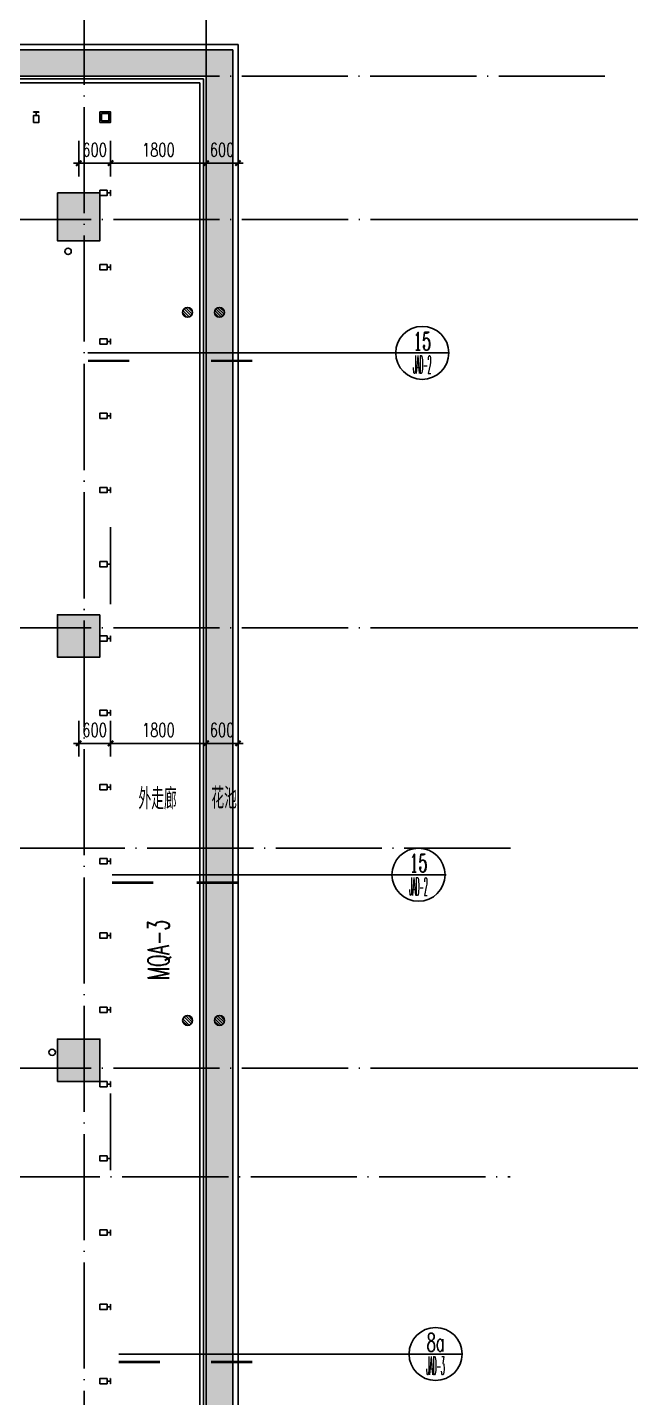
# Model space of a CAD drawing. Extents: x 1980812 to 2578970, y -669191 to 284498.
# Drawn here: x 2042201 to 2053560, y 104177 to 130009 of the extents above; entities that cross this region are included whole.
import ezdxf
from ezdxf.enums import TextEntityAlignment as Align

# ---------------------------------------------------------------- set-up
doc = ezdxf.new("R2010")
doc.units = 0
doc.header["$LTSCALE"] = 1000
doc.header["$MEASUREMENT"] = 0
doc.linetypes.add('DOTE', pattern=[2.42, 2, -0.2, 0.02, -0.2])
for name, color, linetype in [('A-FLOR-LAND', 74, 'Continuous'), ('AXIS', 3, 'Continuous'), ('COLU', 6, 'Continuous'), ('COLU_HATCH', 251, 'Continuous'), ('CURTWALL', 2, 'Continuous'), ('dote', 1, 'DOTE'), ('EQUIP_地漏', 255, 'Continuous'), ('VPIPE-雨水', 140, 'Continuous'), ('WALL', 4, 'Continuous'), ('WINDOW', 2, 'Continuous'), ('幕墙编号', 14, 'Continuous'), ('房间名称', 7, 'Continuous'), ('栏杆', 143, 'Continuous'), ('看线', 66, 'Continuous'), ('空线', 3, 'Continuous'), ('窗户分隔', 133, 'Continuous'), ('节点', 3, 'Continuous'), ('详细标注', 231, 'Continuous')]:
    doc.layers.add(name, color=color, linetype=linetype)
doc.styles.add('_TCH_DIM_T3', font='SIMPLEX', dxfattribs={"width": 0.705882, "bigfont": 'GBCBIG'})
doc.styles.add('COMP', font='COMPLEX.shx', dxfattribs={"bigfont": 'hztxt'})
doc.styles.add('HZTXTW', font='txtw.shx', dxfattribs={"width": 0.6, "bigfont": 'hztxtw.shx'})
doc.dimstyles.new('_TCH_ARCH&&100', dxfattribs={"dimtxt": 255, "dimasz": 100, "dimexe": 250, "dimexo": 300, "dimgap": 122.5, "dimtad": 1, "dimdec": 0, "dimzin": 0, "dimdsep": 46, "dimtxsty": '_TCH_DIM_T3', "dimblk": 'ARCHTICK', "dimcen": 0.09, "dimclrt": 7, "dimazin": 2, "dimtfac": 1, "dimtdec": 0, "dimtix": 1, "dimtmove": 2, "dimatfit": 3, "dimfxl": 1, "dimtolj": 1, "dimtzin": 0, "dimarcsym": 0})

# ---------------------------------------------------------------- blocks, each defined once
blk = doc.blocks.new('_ArchTick')
at = {"color": 0, "linetype": 'ByBlock', "const_width": 0.4}
blk.add_lwpolyline([(-0.5, -0.5), (0.5, 0.5)], dxfattribs=at)
blk = doc.blocks.new('*D1549')
at = {"layer": 'Defpoints', "color": 0, "transparency": 16777216}
for p in [(48900, -9153), (49500, -9153), (49500, -9876)]:
    blk.add_point(p, dxfattribs=at)
at = {"layer": '详细标注', "color": 0, "lineweight": -2, "transparency": 16777216}
for p, q in [((48900, -9453), (48900, -10126)), ((49500, -9453), (49500, -10126)), ((48900, -9876), (48800, -9876)), ((48900, -9876), (49500, -9876)), ((49500, -9876), (49600, -9876))]:
    blk.add_line(p, q, dxfattribs=at)
at = {"layer": '详细标注', "color": 0, "lineweight": -2, "transparency": 16777216, "xscale": 100, "yscale": 100, "zscale": 100}
blk.add_blockref('_ArchTick', (48900, -9876), dxfattribs=at)
at = {"layer": '详细标注', "color": 0, "lineweight": -2, "transparency": 16777216, "xscale": 100, "yscale": 100, "zscale": 100, "rotation": 180}
blk.add_blockref('_ArchTick', (49500, -9876), dxfattribs=at)
at = {"layer": '详细标注', "color": 7, "transparency": 16777216, "insert": (49200, -9626), "char_height": 255, "attachment_point": 5, "style": '_TCH_DIM_T3'}
blk.add_mtext('\\A1;600', dxfattribs=at)
blk = doc.blocks.new('*D1550')
at = {"layer": 'Defpoints', "color": 0, "transparency": 16777216}
for p in [(47100, -9153), (48900, -9153), (47100, -9876)]:
    blk.add_point(p, dxfattribs=at)
at = {"layer": '详细标注', "color": 0, "lineweight": -2, "transparency": 16777216}
for p, q in [((47100, -9453), (47100, -10126)), ((48900, -9453), (48900, -10126)), ((48900, -9876), (47100, -9876))]:
    blk.add_line(p, q, dxfattribs=at)
at = {"layer": '详细标注', "color": 0, "lineweight": -2, "transparency": 16777216, "xscale": 100, "yscale": 100, "zscale": 100}
for p, rotation in [((47100, -9876), 180.0000000109149), ((48900, -9876), 1.091486900861582e-08)]:
    blk.add_blockref('_ArchTick', p, dxfattribs=dict(at, rotation=rotation))
at = {"layer": '详细标注', "color": 7, "transparency": 16777216, "insert": (48000, -9626), "char_height": 255, "attachment_point": 5, "rotation": 0, "style": '_TCH_DIM_T3'}
blk.add_mtext('\\A1;1800', dxfattribs=at)
blk = doc.blocks.new('*D1551')
at = {"layer": 'Defpoints', "color": 0, "transparency": 16777216}
for p in [(46500, -9153), (47100, -9153), (46500, -9876)]:
    blk.add_point(p, dxfattribs=at)
at = {"layer": '详细标注', "color": 0, "lineweight": -2, "transparency": 16777216}
for p, q in [((46500, -9453), (46500, -10126)), ((47100, -9453), (47100, -10126)), ((46500, -9876), (46400, -9876)), ((47100, -9876), (46500, -9876)), ((47100, -9876), (47200, -9876))]:
    blk.add_line(p, q, dxfattribs=at)
at = {"layer": '详细标注', "color": 0, "lineweight": -2, "transparency": 16777216, "xscale": 100, "yscale": 100, "zscale": 100}
for p, rotation in [((46500, -9876), 8.28206261278119e-09), ((47100, -9876), 180.0000000082821)]:
    blk.add_blockref('_ArchTick', p, dxfattribs=dict(at, rotation=rotation))
at = {"layer": '详细标注', "color": 7, "transparency": 16777216, "insert": (46800, -9626), "char_height": 255, "attachment_point": 5, "rotation": 0, "style": '_TCH_DIM_T3'}
blk.add_mtext('\\A1;600', dxfattribs=at)
blk = doc.blocks.new('*D1552')
at = {"layer": 'Defpoints', "color": 0, "transparency": 16777216}
for p in [(48900, 1786), (49500, 1786), (49500, 1063)]:
    blk.add_point(p, dxfattribs=at)
at = {"layer": '详细标注', "color": 0, "lineweight": -2, "transparency": 16777216}
for p, q in [((48900, 1486), (48900, 813)), ((49500, 1486), (49500, 813)), ((48900, 1063), (48800, 1063)), ((48900, 1063), (49500, 1063)), ((49500, 1063), (49600, 1063))]:
    blk.add_line(p, q, dxfattribs=at)
at = {"layer": '详细标注', "color": 0, "lineweight": -2, "transparency": 16777216, "xscale": 100, "yscale": 100, "zscale": 100}
blk.add_blockref('_ArchTick', (48900, 1063), dxfattribs=at)
at = {"layer": '详细标注', "color": 0, "lineweight": -2, "transparency": 16777216, "xscale": 100, "yscale": 100, "zscale": 100, "rotation": 180}
blk.add_blockref('_ArchTick', (49500, 1063), dxfattribs=at)
at = {"layer": '详细标注', "color": 7, "transparency": 16777216, "insert": (49200, 1313), "char_height": 255, "attachment_point": 5, "style": '_TCH_DIM_T3'}
blk.add_mtext('\\A1;600', dxfattribs=at)
blk = doc.blocks.new('*D1553')
at = {"layer": 'Defpoints', "color": 0, "transparency": 16777216}
for p in [(47100, 1786), (48900, 1786), (47100, 1063)]:
    blk.add_point(p, dxfattribs=at)
at = {"layer": '详细标注', "color": 0, "lineweight": -2, "transparency": 16777216}
for p, q in [((47100, 1486), (47100, 813)), ((48900, 1486), (48900, 813)), ((48900, 1063), (47100, 1063))]:
    blk.add_line(p, q, dxfattribs=at)
at = {"layer": '详细标注', "color": 0, "lineweight": -2, "transparency": 16777216, "xscale": 100, "yscale": 100, "zscale": 100}
for p, rotation in [((47100, 1063), 180.0000000109149), ((48900, 1063), 1.091486900861582e-08)]:
    blk.add_blockref('_ArchTick', p, dxfattribs=dict(at, rotation=rotation))
at = {"layer": '详细标注', "color": 7, "transparency": 16777216, "insert": (48000, 1313), "char_height": 255, "attachment_point": 5, "rotation": 0, "style": '_TCH_DIM_T3'}
blk.add_mtext('\\A1;1800', dxfattribs=at)
blk = doc.blocks.new('*D1554')
at = {"layer": 'Defpoints', "color": 0, "transparency": 16777216}
for p in [(46500, 1786), (47100, 1786), (46500, 1063)]:
    blk.add_point(p, dxfattribs=at)
at = {"layer": '详细标注', "color": 0, "lineweight": -2, "transparency": 16777216}
for p, q in [((46500, 1486), (46500, 813)), ((47100, 1486), (47100, 813)), ((46500, 1063), (46400, 1063)), ((47100, 1063), (46500, 1063)), ((47100, 1063), (47200, 1063))]:
    blk.add_line(p, q, dxfattribs=at)
at = {"layer": '详细标注', "color": 0, "lineweight": -2, "transparency": 16777216, "xscale": 100, "yscale": 100, "zscale": 100}
for p, rotation in [((46500, 1063), 8.28206261278119e-09), ((47100, 1063), 180.0000000082821)]:
    blk.add_blockref('_ArchTick', p, dxfattribs=dict(at, rotation=rotation))
at = {"layer": '详细标注', "color": 7, "transparency": 16777216, "insert": (46800, 1313), "char_height": 255, "attachment_point": 5, "rotation": 0, "style": '_TCH_DIM_T3'}
blk.add_mtext('\\A1;600', dxfattribs=at)
blk = doc.blocks.new('_index')
blk.add_line((-0.5, 0), (0.5, 0))
blk.add_circle((0, 0), 0.5)
at = {"style": 'COMP'}
for tag, width, p, p2 in [('1', 2.333333, (-0.17, 0.05), (0.17, 0.05)), ('-', 1.166667, (-0.17, -0.39), (0.17, -0.39))]:
    blk.add_attdef(tag, text='', height=0.34, dxfattribs=dict(at, width=width)).set_placement(p, p2, align=Align.FIT)
blk = doc.blocks.new('11~17层墙柱')
at = {"layer": 'COLU_HATCH'}
h = blk.add_hatch(color=256, dxfattribs=at)
h.dxf.hatch_style = 1
h.paths.add_polyline_path([(46100, 23800), (46900, 23800), (46900, 22900), (46100, 22900)])
h = blk.add_hatch(color=256, dxfattribs=at)
h.dxf.hatch_style = 1
h.paths.add_polyline_path([(46900, 15850), (46900, 15050), (46100, 15050), (46100, 15850)])
h = blk.add_hatch(color=256, dxfattribs=at)
h.dxf.hatch_style = 1
h.paths.add_polyline_path([(46100, 7050), (46100, 7850), (46900, 7850), (46900, 7050)])
at = {"layer": 'COLU'}
for points in [[(46100, 23800), (46900, 23800), (46900, 22900), (46100, 22900)], [(46900, 15850), (46900, 15050), (46100, 15050), (46100, 15850)], [(46100, 7050), (46100, 7850), (46900, 7850), (46900, 7050)]]:
    blk.add_lwpolyline(points, close=True, dxfattribs=at)
blk = doc.blocks.new('$TwtSys$00000141')
for p, q in [((-94, 8), (-10, 92)), ((-94, 8), (-10, 92)), ((-87, -35), (35, 87)), ((-87, -35), (35, 87)), ((-66, -66), (66, 66)), ((-66, -66), (66, 66)), ((-32, -87), (88, 33)), ((-32, -87), (88, 33)), ((11, -92), (92, -11)), ((11, -92), (92, -11))]:
    blk.add_line(p, q)
blk.add_circle((0, 0), 94)
blk.add_circle((0, 0), 94)
blk = doc.blocks.new('A$C75D447CE')
at = {"layer": 'VPIPE-雨水', "linetype": 'Continuous'}
for centre in [(46300, -600), (46000, -15700)]:
    blk.add_circle(centre, 60, dxfattribs=at)
at = {"layer": 'EQUIP_地漏', "xscale": -1}
for p in [(48550, -1750), (49150, -1750), (48551, -15100), (49151, -15100)]:
    blk.add_blockref('$TwtSys$00000141', p, dxfattribs=at)
blk = doc.blocks.new('竖梃0903')
at = {"layer": '窗户分隔'}
blk.add_line((115028288, 22648046), (115028222, 22648046), dxfattribs=at)
for points in [[(115028222, 22648096), (115028225, 22648096), (115028225, 22647996), (115028222, 22647996)], [(115028288, 22648096), (115028422, 22648096), (115028422, 22647996), (115028288, 22647996)]]:
    blk.add_lwpolyline(points, close=True, dxfattribs=at)
blk = doc.blocks.new('A$C5CD355C1')
at = {"layer": 'A-FLOR-LAND'}
h = blk.add_hatch(dxfattribs=at)
h.set_pattern_fill('GRASS', color=256, scale=50)
h.set_pattern_definition([(90, (-3008715.91, 301493.59), (-99.7795475, 99.7795475), [26.458066, -173.101015]), (45, (-3008715.91, 301493.6), (-99.7796155, 99.7796155), [26.458066, -114.651615]), (135, (-3008715.91, 301493.6), (-99.7796155, -99.7796155), [26.458066, -114.651615])])
h.paths.add_polyline_path([(-2800, 2700), (48900, 2700), (48900, -26500), (-2800, -26500)], flags=16)
h.paths.add_polyline_path([(-3300, 3200), (49400, 3200), (49400, -27000), (-3300, -27000)])
at = {"layer": 'CURTWALL'}
for points in [[(46900, 2030), (47100, 2030), (47100, 1830), (46900, 1830)], [(46930, 2000), (47070, 2000), (47070, 1860), (46930, 1860)]]:
    blk.add_lwpolyline(points, close=True, dxfattribs=at)
at = {"layer": 'dote'}
blk.add_line((6180.3, -18050), (54624.7, -18050), dxfattribs=at)
at = {"layer": 'WALL'}
blk.add_lwpolyline([(49500, -23600), (49500, -11950)], dxfattribs=at)
at = {"layer": 'WINDOW'}
for p, q in [((47100, -5800), (47100, -7250)), ((47100, -16475), (47100, -17925))]:
    blk.add_line(p, q, dxfattribs=at)
at = {"layer": '栏杆'}
for p, q in [((-2800, 2700), (48900, 2700)), ((-2750, 2650), (48850, 2650)), ((48850, -26450), (48850, 2650)), ((48900, -26500), (48900, 2700)), ((-2680, 2580), (48780, 2580)), ((48780, -26380), (48780, 2580))]:
    blk.add_line(p, q, dxfattribs=at)
at = {"layer": '看线'}
for p, q in [((-3400, 3300), (49500, 3300)), ((-3300, 3200), (49400, 3200)), ((49400, -27000), (49400, 3200)), ((49500, -27100), (49500, 3300))]:
    blk.add_line(p, q, dxfattribs=at)
at = {"layer": '详细标注'}
for p1, p2, distance, picture, middle in [((47100, 1786.2), (46500, 1786.2), 723, '*D1554', (46800, 1313.2)), ((48900, 1786.2), (47100, 1786.2), 723, '*D1553', (48000, 1313.2)), ((48900, 1786.2), (49500, 1786.2), -723, '*D1552', (49200, 1313.2)), ((47100, -9153.3), (46500, -9153.3), 723, '*D1551', (46800, -9626.3)), ((48900, -9153.3), (47100, -9153.3), 723, '*D1550', (48000, -9626.3)), ((48900, -9153.3), (49500, -9153.3), -723, '*D1549', (49200, -9626.3))]:
    dim = blk.add_aligned_dim(p1=p1, p2=p2, distance=distance, dimstyle='_TCH_ARCH&&100', dxfattribs=at)
    dim.commit()
    dim.dimension.update_dxf_attribs({"geometry": picture, "text_midpoint": middle})

msp = doc.modelspace()

# ---------------------------------------------------------------- linework, layer by layer
at = {"layer": 'AXIS'}
for p, q in [((2050610.3, 126387.2), (2054559.1, 126387.2)), ((2050610.3, 118687.2), (2054559.1, 118687.2)), ((2050610.3, 110387.2), (2054559.1, 110387.2))]:
    msp.add_line(p, q, dxfattribs=at)
at = {"layer": 'dote'}
for p, q in [((2043266.5, 135764.4), (2043266.5, 93663.5)), ((2045566.5, 135764.4), (2045566.5, 93663.5)), ((2053077.2, 129087.2), (1988210.3, 129087.2)), ((2053079.9, 126387.2), (1988213, 126387.2)), ((2053079.9, 118687.2), (1988213, 118687.2)), ((2051298, 114537.2), (2033875.2, 114537.2)), ((2053079.9, 110387.2), (1988213, 110387.2))]:
    msp.add_line(p, q, dxfattribs=at)
at = {"layer": '节点'}
for p, q in [((2043339.2, 123873), (2050145.2, 123873)), ((2043795.8, 114034.4), (2050083.9, 114034.4)), ((2047295, 114034.4), (2049663.5, 114034.4)), ((2043920.6, 104998.5), (2050388.5, 104998.5))]:
    msp.add_line(p, q, dxfattribs=at)
at = {"layer": '节点', "ltscale": 0.5, "const_width": 50}
for points in [[(2043339.2, 123723), (2044117.2, 123723)], [(2045656.6, 123723), (2046434.6, 123723)], [(2043795.8, 113884.4), (2044573.8, 113884.4)], [(2045389.7, 113884.4), (2046167.7, 113884.4)], [(2043920.6, 104848.5), (2044698.6, 104848.5)], [(2045656.6, 104848.5), (2046434.6, 104848.5)]]:
    msp.add_lwpolyline(points, dxfattribs=at)

# ---------------------------------------------------------------- block references
at = {"layer": 'COLU'}
msp.add_blockref('11~17层墙柱', (1996666.5, 103087.2), dxfattribs=at)
at = {"layer": 'EQUIP_地漏'}
msp.add_blockref('A$C75D447CE', (1996666.5, 126387.2), dxfattribs=at)
at = {"layer": 'WINDOW', "rotation": 270}
msp.add_blockref('竖梃0903', (-20605679.3, 115156639), dxfattribs=at)
at = {"layer": 'WINDOW', "xscale": -1}
for p in [(117071988.3, -22521158.5), (117071988.3, -22522558.5), (117071988.3, -22523958.5), (117071988.3, -22525358.5), (117071988.3, -22526758.5), (117071988.3, -22528158.5), (117071988.3, -22529558.5), (117071988.3, -22530958.5), (117071988.3, -22532358.5), (117071988.3, -22533758.5), (117071988.3, -22535158.5), (117071988.3, -22536558.5), (117071988.3, -22537958.5), (117071988.3, -22539358.5), (117071988.3, -22540758.5), (117071988.3, -22542158.5), (117071988.3, -22543558.5)]:
    msp.add_blockref('竖梃0903', p, dxfattribs=at)
at = {"layer": '空线'}
msp.add_blockref('A$C5CD355C1', (1996666.5, 126387.2), dxfattribs=at)
at = {"layer": '节点', "ltscale": 0.5}
ref = msp.add_blockref('_index', (2049637.1, 123873), dxfattribs=dict(at, xscale=1000.000000050349, yscale=1000.000000050349, zscale=1000.000000050349))
ref.add_attrib('1', '15', dxfattribs={"layer": '0', "height": 340, "rotation": 360, "style": 'COMP', "width": 0.724138}).set_placement((2049467.1, 123923), (2049807.1, 123923), align=Align.FIT)
ref.add_attrib('-', 'JAD-2', dxfattribs={"layer": '0', "height": 340, "style": 'COMP', "width": 0.214286}).set_placement((2049467.1, 123483), (2049807.1, 123483), align=Align.FIT)
ref = msp.add_blockref('_index', (2049566.5, 114034.4), dxfattribs=dict(at, xscale=1000.000000050349, yscale=1000.000000050349, zscale=1000.000000050349))
ref.add_attrib('1', '15', dxfattribs={"layer": '0', "height": 340, "rotation": 360, "style": 'COMP', "width": 0.724138}).set_placement((2049396.5, 114084.4), (2049736.5, 114084.4), align=Align.FIT)
ref.add_attrib('-', 'JAD-2', dxfattribs={"layer": '0', "height": 340, "style": 'COMP', "width": 0.214286}).set_placement((2049396.5, 113644.4), (2049736.5, 113644.4), align=Align.FIT)
ref = msp.add_blockref('_index', (2049888.5, 104998.5), dxfattribs=dict(at, xscale=1000.000000050349, yscale=1000.000000050349, zscale=1000.000000050349))
ref.add_attrib('1', '8a', dxfattribs={"layer": '0', "height": 340, "rotation": 360, "style": 'COMP', "width": 0.6}).set_placement((2049718.5, 105048.5), (2050058.5, 105048.5), align=Align.FIT)
ref.add_attrib('-', 'JAD-3', dxfattribs={"layer": '0', "height": 340, "style": 'COMP', "width": 0.214286}).set_placement((2049718.5, 104608.5), (2050058.5, 104608.5), align=Align.FIT)

# ---------------------------------------------------------------- texts
at = {"layer": '幕墙编号', "style": 'HZTXTW', "width": 0.6}
msp.add_text('MQA-3', height=400, rotation=90.00057, dxfattribs=at).set_placement((2044667.3, 112617.3), align=Align.MIDDLE_CENTER)
at = {"layer": '房间名称', "style": 'HZTXTW', "width": 0.6}
for s, p in [('外走廊', (2044652.7, 115465.4)), ('花池', (2045904.5, 115479))]:
    msp.add_text(s, height=400, rotation=0.00057, dxfattribs=at).set_placement(p, align=Align.MIDDLE_CENTER)

doc.saveas('drawing.dxf')
